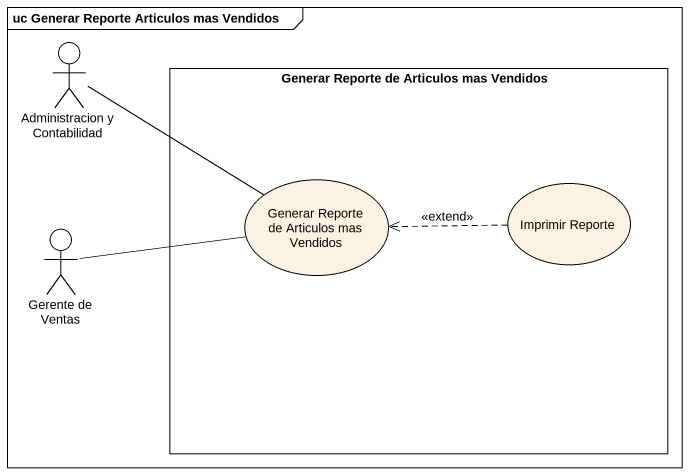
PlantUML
@startuml
mainframe uc Generar Reporte Articulos mas Vendidos
actor "Administracion y Contabilidad" as Administracion_y
rectangle "Generar Reporte de Articulos mas Vendidos" as Generar_Reporte_de {
  usecase "Generar Reporte de Articulos mas Vendidos" as Generar_Reporte_de_2
  usecase "Imprimir Reporte" as Imprimir_Reporte
}
actor "Gerente de Ventas" as Gerente_de_Ventas
Administracion_y -right- Generar_Reporte_de_2
Imprimir_Reporte .left.> Generar_Reporte_de_2 : <<extend>>
Gerente_de_Ventas -right- Generar_Reporte_de_2
@enduml
